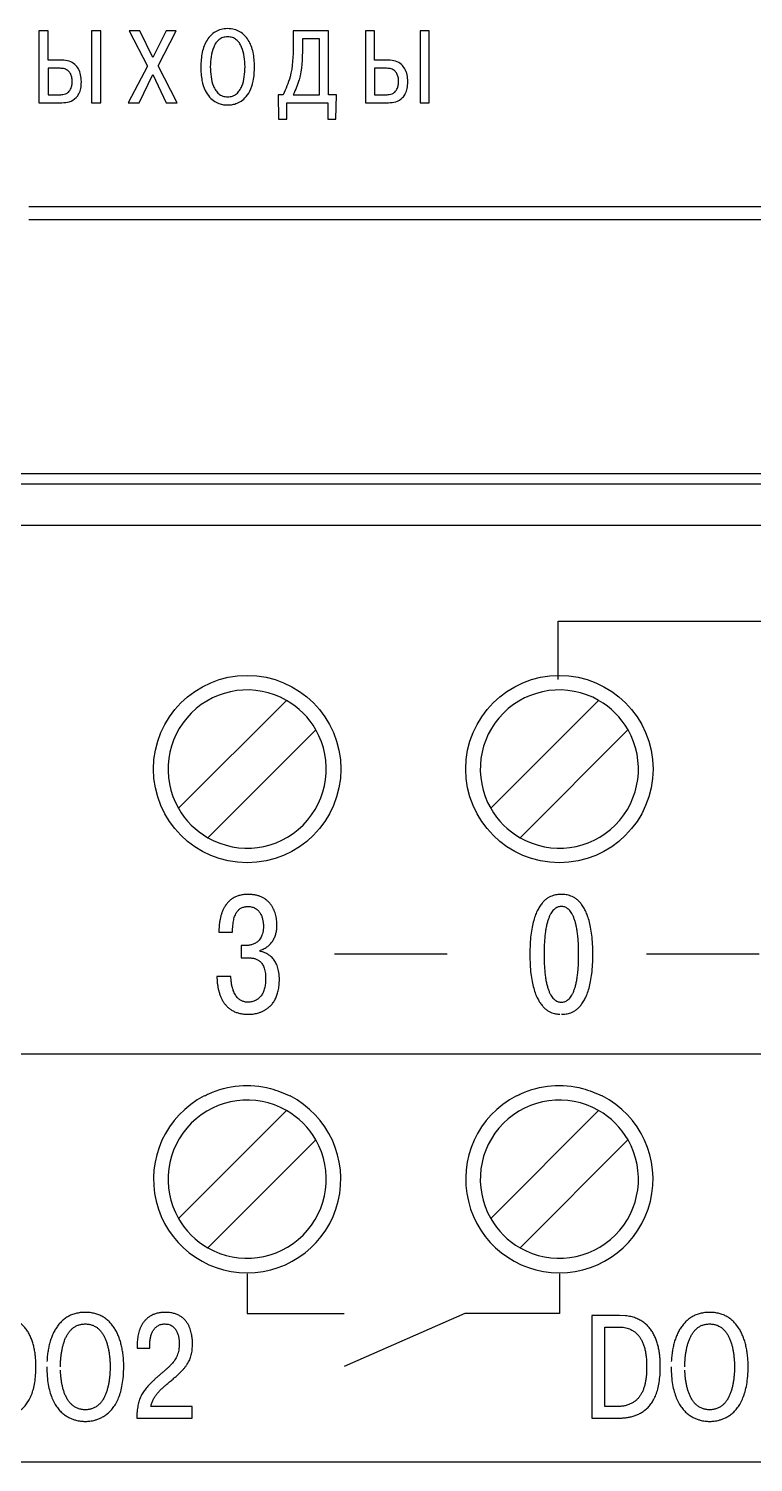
# Model space of a CAD drawing. Header units: millimetres. Extents: x 3520 to 8864, y 403 to 1747.
# Drawn here: x 5633.84 to 5651.25, y 1207 to 1241.43 of the extents above; entities that cross this region are included whole.
import ezdxf

# ---------------------------------------------------------------- set-up
doc = ezdxf.new("R2010")
doc.units = ezdxf.units.MM

msp = doc.modelspace()

# ---------------------------------------------------------------- linework, layer by layer
for p, q in [((5634.31, 1241.38), (5634.09, 1241.38)), ((5634.09, 1241.38), (5634.09, 1239.651)), ((5634.31, 1240.676), (5634.31, 1241.38)), ((5635.354, 1241.38), (5635.354, 1239.651)), ((5635.574, 1241.38), (5635.354, 1241.38)), ((5635.574, 1239.651), (5635.574, 1241.38)), ((5636.517, 1241.38), (5636.257, 1241.38)), ((5636.257, 1241.38), (5636.695, 1240.535)), ((5636.828, 1240.74), (5636.517, 1241.38)), ((5637.144, 1241.38), (5636.828, 1240.74)), ((5636.952, 1240.54), (5637.384, 1241.38)), ((5637.384, 1241.38), (5637.144, 1241.38)), ((5641.048, 1241.38), (5640.201, 1241.38)), ((5640.201, 1241.38), (5640.201, 1241.024)), ((5641.048, 1239.846), (5641.048, 1241.38)), ((5642.152, 1241.38), (5641.932, 1241.38)), ((5641.932, 1241.38), (5641.932, 1239.651)), ((5642.152, 1240.676), (5642.152, 1241.38)), ((5643.246, 1241.38), (5643.246, 1239.651)), ((5643.466, 1241.38), (5643.246, 1241.38)), ((5643.466, 1239.651), (5643.466, 1241.38)), ((5640.828, 1241.185), (5640.421, 1241.185)), ((5640.421, 1241.185), (5640.421, 1240.97)), ((5640.828, 1239.846), (5640.828, 1241.185)), ((5634.643, 1240.676), (5634.31, 1240.676)), ((5642.485, 1240.676), (5642.152, 1240.676)), ((5634.599, 1240.481), (5634.31, 1240.481)), ((5634.31, 1240.481), (5634.31, 1239.846)), ((5636.695, 1240.535), (5636.235, 1239.651)), ((5636.5, 1239.651), (5636.826, 1240.33)), ((5636.826, 1240.33), (5637.149, 1239.651)), ((5637.413, 1239.651), (5636.952, 1240.54)), ((5642.441, 1240.481), (5642.152, 1240.481)), ((5642.152, 1240.481), (5642.152, 1239.846)), ((5634.09, 1239.651), (5634.643, 1239.651)), ((5634.31, 1239.846), (5634.616, 1239.846)), ((5635.354, 1239.651), (5635.574, 1239.651)), ((5636.235, 1239.651), (5636.5, 1239.651)), ((5637.149, 1239.651), (5637.413, 1239.651)), ((5639.833, 1239.846), (5639.848, 1239.261)), ((5639.957, 1239.846), (5639.833, 1239.846)), ((5640.046, 1239.261), (5640.046, 1239.651)), ((5640.046, 1239.651), (5641.026, 1239.651)), ((5640.201, 1239.846), (5640.828, 1239.846)), ((5641.026, 1239.651), (5641.026, 1239.261)), ((5641.238, 1239.846), (5641.048, 1239.846)), ((5641.224, 1239.261), (5641.238, 1239.846)), ((5641.932, 1239.651), (5642.485, 1239.651)), ((5642.152, 1239.846), (5642.458, 1239.846)), ((5643.246, 1239.651), (5643.466, 1239.651)), ((5639.848, 1239.261), (5640.046, 1239.261)), ((5641.026, 1239.261), (5641.224, 1239.261)), ((5669.242, 1237.151), (5633.843, 1237.151)), ((5633.843, 1236.851), (5668.942, 1236.851)), ((5604.242, 1230.751), (5668.942, 1230.751)), ((5568.842, 1230.5), (5671.842, 1230.5)), ((5672.842, 1229.5), (5567.842, 1229.5)), ((5646.562, 1225.8), (5646.563, 1227.2)), ((5646.563, 1227.2), (5661.595, 1227.2)), ((5640.034, 1225.3), (5637.442, 1222.707)), ((5647.534, 1225.3), (5644.942, 1222.707)), ((5638.149, 1222), (5640.741, 1224.593)), ((5645.649, 1222), (5648.241, 1224.593)), ((5638.415, 1219.805), (5638.414, 1219.732)), ((5638.414, 1219.732), (5638.74, 1219.732)), ((5638.946, 1219.41), (5638.946, 1219.115)), ((5639.028, 1219.41), (5638.946, 1219.41)), ((5639.049, 1219.41), (5639.028, 1219.41)), ((5639.408, 1219.27), (5639.408, 1219.301)), ((5639.444, 1219.262), (5639.408, 1219.27)), ((5638.946, 1219.115), (5639.14, 1219.115)), ((5641.187, 1219.215), (5643.896, 1219.215)), ((5648.687, 1219.215), (5651.396, 1219.215)), ((5638.698, 1218.668), (5638.364, 1218.668)), ((5638.706, 1218.569), (5638.698, 1218.668)), ((5672.842, 1216.8), (5585.342, 1216.8)), ((5640.034, 1215.45), (5637.442, 1212.857)), ((5647.534, 1215.45), (5644.942, 1212.857)), ((5638.149, 1212.15), (5640.741, 1214.743)), ((5645.649, 1212.15), (5648.241, 1214.743)), ((5639.092, 1211.53), (5639.092, 1210.572)), ((5646.592, 1211.53), (5646.592, 1210.572)), ((5639.092, 1210.572), (5641.419, 1210.572)), ((5644.319, 1210.572), (5641.419, 1209.303)), ((5646.592, 1210.572), (5644.319, 1210.572)), ((5647.374, 1210.528), (5647.374, 1208.058)), ((5648.04, 1210.528), (5647.374, 1210.528)), ((5648.182, 1210.52), (5648.04, 1210.528)), ((5647.687, 1208.337), (5647.687, 1210.249)), ((5647.687, 1210.249), (5648.03, 1210.249)), ((5636.449, 1209.872), (5636.448, 1209.815)), ((5636.448, 1209.815), (5636.448, 1209.741)), ((5636.448, 1209.741), (5636.755, 1209.741)), ((5636.755, 1209.741), (5636.755, 1209.847)), ((5637.771, 1208.337), (5636.779, 1208.337)), ((5637.771, 1208.058), (5637.771, 1208.337)), ((5647.956, 1208.337), (5647.687, 1208.337)), ((5648.059, 1208.342), (5647.956, 1208.337)), ((5636.443, 1208.144), (5636.441, 1208.058)), ((5636.441, 1208.058), (5637.771, 1208.058)), ((5647.374, 1208.058), (5647.949, 1208.058)), ((5672.842, 1207), (5567.842, 1207))]:
    msp.add_line(p, q)
for centre in [(5639.092, 1223.65), (5646.592, 1223.65)]:
    msp.add_circle(centre, 2.25)
for centre, radius, start, end in [((5639.092, 1223.65), 1.9, 60.2575, 209.7425), ((5646.592, 1223.65), 1.9, 60.2575, 209.7425), ((5639.092, 1223.65), 1.9, 29.7425, 60.2575), ((5646.592, 1223.65), 1.9, 29.7425, 60.2575), ((5639.092, 1223.65), 1.9, 240.2575, 29.7425), ((5646.592, 1223.65), 1.9, 240.2575, 29.7425), ((5639.092, 1223.65), 1.9, 209.7425, 240.2575), ((5646.592, 1223.65), 1.9, 209.7425, 240.2575), ((5639.092, 1213.8), 2.25, 117.266, 62.734), ((5646.592, 1213.8), 2.25, 117.266, 62.734), ((5639.092, 1213.8), 1.9, 60.2575, 209.7425), ((5639.092, 1213.8), 1.9, 29.7425, 60.2575), ((5646.592, 1213.8), 1.9, 60.2575, 209.7425), ((5646.592, 1213.8), 1.9, 29.7425, 60.2575), ((5639.092, 1213.8), 1.9, 240.2575, 29.7425), ((5646.592, 1213.8), 1.9, 240.2575, 29.7425), ((5639.092, 1213.8), 1.9, 209.7425, 240.2575), ((5646.592, 1213.8), 1.9, 209.7425, 240.2575)]:
    msp.add_arc(centre, radius, start, end)
for points, knots in [([(5638.623, 1241.432), (5638.57, 1241.428), (5638.467, 1241.422), (5638.282, 1241.346), (5638.104, 1241.159), (5637.994, 1240.855), (5637.982, 1240.633), (5637.976, 1240.516)], [0, 0, 0, 0, 0.1281, 0.244369, 0.470321, 0.720201, 1, 1, 1, 1]), ([(5639.27, 1240.516), (5639.264, 1240.633), (5639.253, 1240.855), (5639.143, 1241.159), (5638.965, 1241.346), (5638.78, 1241.422), (5638.677, 1241.428), (5638.623, 1241.432)], [0, 0, 0, 0, 0.2797978, 0.5296774, 0.755629, 0.8718979, 1, 1, 1, 1]), ([(5638.623, 1241.237), (5638.584, 1241.234), (5638.509, 1241.227), (5638.411, 1241.17), (5638.338, 1241.089), (5638.226, 1240.881), (5638.215, 1240.679), (5638.206, 1240.516)], [0, 0, 0, 0, 0.126226, 0.241323, 0.35719, 0.479596, 1, 1, 1, 1]), ([(5639.041, 1240.516), (5639.032, 1240.679), (5639.02, 1240.881), (5638.909, 1241.089), (5638.835, 1241.17), (5638.737, 1241.227), (5638.662, 1241.234), (5638.623, 1241.237)], [0, 0, 0, 0, 0.5204165, 0.6428197, 0.7586806, 0.8737686, 1, 1, 1, 1]), ([(5640.201, 1241.024), (5640.195, 1240.769), (5640.184, 1240.359), (5640.019, 1239.987), (5639.957, 1239.846)], [0, 0, 0, 0, 0.623762, 1, 1, 1, 1]), ([(5640.421, 1240.97), (5640.416, 1240.71), (5640.407, 1240.32), (5640.253, 1239.965), (5640.201, 1239.846)], [0, 0, 0, 0, 0.666402, 1, 1, 1, 1]), ([(5635.11, 1240.158), (5635.107, 1240.214), (5635.101, 1240.321), (5635.048, 1240.465), (5634.955, 1240.582), (5634.814, 1240.663), (5634.702, 1240.672), (5634.643, 1240.676)], [0, 0, 0, 0, 0.216085, 0.403986, 0.575598, 0.776763, 1, 1, 1, 1]), ([(5642.952, 1240.158), (5642.949, 1240.214), (5642.944, 1240.321), (5642.89, 1240.465), (5642.797, 1240.582), (5642.657, 1240.663), (5642.544, 1240.672), (5642.485, 1240.676)], [0, 0, 0, 0, 0.216109, 0.404049, 0.575713, 0.77689, 1, 1, 1, 1]), ([(5634.888, 1240.165), (5634.886, 1240.2), (5634.883, 1240.264), (5634.851, 1240.352), (5634.794, 1240.424), (5634.706, 1240.474), (5634.636, 1240.478), (5634.599, 1240.481)], [0, 0, 0, 0, 0.213658, 0.399105, 0.568703, 0.770298, 1, 1, 1, 1]), ([(5637.976, 1240.516), (5637.981, 1240.406), (5637.989, 1240.212), (5638.065, 1239.961), (5638.176, 1239.788), (5638.306, 1239.68), (5638.433, 1239.624), (5638.539, 1239.602), (5638.6, 1239.6), (5638.623, 1239.599)], [0, 0, 0, 0, 0.261443, 0.460454, 0.616122, 0.743643, 0.855352, 0.943671, 1, 1, 1, 1]), ([(5638.206, 1240.516), (5638.214, 1240.356), (5638.225, 1240.158), (5638.331, 1239.949), (5638.405, 1239.864), (5638.505, 1239.805), (5638.583, 1239.798), (5638.623, 1239.795)], [0, 0, 0, 0, 0.507762, 0.632376, 0.750941, 0.869199, 1, 1, 1, 1]), ([(5638.623, 1239.599), (5638.646, 1239.6), (5638.703, 1239.601), (5638.802, 1239.621), (5638.924, 1239.671), (5639.055, 1239.771), (5639.174, 1239.942), (5639.257, 1240.2), (5639.266, 1240.401), (5639.27, 1240.516)], [0, 0, 0, 0, 0.053002, 0.135599, 0.239943, 0.364292, 0.523176, 0.727835, 1, 1, 1, 1]), ([(5638.623, 1239.795), (5638.664, 1239.798), (5638.741, 1239.805), (5638.842, 1239.864), (5638.915, 1239.949), (5639.022, 1240.158), (5639.032, 1240.356), (5639.041, 1240.516)], [0, 0, 0, 0, 0.130779, 0.249024, 0.367585, 0.492202, 1, 1, 1, 1]), ([(5642.73, 1240.165), (5642.728, 1240.2), (5642.725, 1240.264), (5642.693, 1240.352), (5642.636, 1240.424), (5642.549, 1240.474), (5642.478, 1240.478), (5642.441, 1240.481)], [0, 0, 0, 0, 0.2136588, 0.3991075, 0.5687054, 0.7702941, 1, 1, 1, 1]), ([(5634.616, 1239.846), (5634.632, 1239.847), (5634.671, 1239.849), (5634.735, 1239.865), (5634.793, 1239.9), (5634.836, 1239.95), (5634.865, 1240.006), (5634.885, 1240.08), (5634.887, 1240.135), (5634.888, 1240.165)], [0, 0, 0, 0, 0.102376, 0.243697, 0.410747, 0.523844, 0.654084, 0.809687, 1, 1, 1, 1]), ([(5634.643, 1239.651), (5634.703, 1239.656), (5634.827, 1239.664), (5634.973, 1239.75), (5635.058, 1239.871), (5635.103, 1240.003), (5635.107, 1240.102), (5635.11, 1240.158)], [0, 0, 0, 0, 0.228274, 0.473384, 0.618385, 0.788972, 1, 1, 1, 1]), ([(5642.458, 1239.846), (5642.474, 1239.847), (5642.513, 1239.849), (5642.577, 1239.865), (5642.635, 1239.9), (5642.678, 1239.95), (5642.707, 1240.006), (5642.727, 1240.08), (5642.729, 1240.135), (5642.73, 1240.165)], [0, 0, 0, 0, 0.102154, 0.243451, 0.410582, 0.52374, 0.654025, 0.809662, 1, 1, 1, 1]), ([(5642.485, 1239.651), (5642.545, 1239.656), (5642.669, 1239.664), (5642.815, 1239.75), (5642.9, 1239.871), (5642.945, 1240.003), (5642.95, 1240.102), (5642.952, 1240.158)], [0, 0, 0, 0, 0.228276, 0.473383, 0.618386, 0.788971, 1, 1, 1, 1]), ([(5638.061, 1215.8), (5638.097, 1215.818), (5638.358, 1215.947), (5638.894, 1216.082), (5639.58, 1216.035), (5639.967, 1215.867), (5640.122, 1215.8)], [0, 0, 0, 0, 0.057005, 0.409795, 0.762845, 1, 1, 1, 1]), ([(5645.561, 1215.8), (5645.597, 1215.818), (5645.858, 1215.947), (5646.394, 1216.082), (5647.08, 1216.035), (5647.467, 1215.867), (5647.622, 1215.8)], [0, 0, 0, 0, 0.057003, 0.409794, 0.762845, 1, 1, 1, 1])]:
    msp.add_open_spline(points, degree=3, knots=knots)
for points in [[(5639.408, 1219.301), (5639.457, 1219.318), (5639.503, 1219.338), (5639.546, 1219.363), (5639.585, 1219.391), (5639.621, 1219.422), (5639.654, 1219.456), (5639.683, 1219.492), (5639.71, 1219.531), (5639.733, 1219.572), (5639.753, 1219.615), (5639.77, 1219.659), (5639.783, 1219.705), (5639.794, 1219.752), (5639.802, 1219.799), (5639.806, 1219.847), (5639.808, 1219.895), (5639.806, 1219.963), (5639.799, 1220.031), (5639.788, 1220.098), (5639.772, 1220.164), (5639.751, 1220.228), (5639.725, 1220.289), (5639.693, 1220.348), (5639.656, 1220.403), (5639.612, 1220.454), (5639.562, 1220.499), (5639.506, 1220.54), (5639.443, 1220.574), (5639.372, 1220.602), (5639.295, 1220.623), (5639.21, 1220.635), (5639.117, 1220.64), (5639.012, 1220.634), (5638.917, 1220.617), (5638.833, 1220.589), (5638.758, 1220.552), (5638.692, 1220.506), (5638.635, 1220.453), (5638.585, 1220.393), (5638.543, 1220.328), (5638.508, 1220.259), (5638.48, 1220.186), (5638.457, 1220.111), (5638.44, 1220.034), (5638.427, 1219.957), (5638.419, 1219.88), (5638.415, 1219.805)], [(5646.64, 1217.76), (5646.679, 1217.761), (5646.726, 1217.764), (5646.779, 1217.773), (5646.837, 1217.788), (5646.898, 1217.812), (5646.962, 1217.846), (5647.025, 1217.893), (5647.088, 1217.954), (5647.149, 1218.032), (5647.207, 1218.129), (5647.259, 1218.245), (5647.305, 1218.384), (5647.343, 1218.547), (5647.372, 1218.736), (5647.39, 1218.953), (5647.397, 1219.2), (5647.39, 1219.447), (5647.372, 1219.664), (5647.343, 1219.853), (5647.305, 1220.016), (5647.259, 1220.155), (5647.207, 1220.271), (5647.149, 1220.368), (5647.088, 1220.445), (5647.025, 1220.507), (5646.962, 1220.554), (5646.898, 1220.588), (5646.837, 1220.612), (5646.779, 1220.627), (5646.726, 1220.636), (5646.679, 1220.639), (5646.64, 1220.64), (5646.601, 1220.639), (5646.554, 1220.636), (5646.501, 1220.627), (5646.443, 1220.612), (5646.382, 1220.588), (5646.319, 1220.554), (5646.255, 1220.507), (5646.192, 1220.445), (5646.131, 1220.368), (5646.074, 1220.271), (5646.021, 1220.155), (5645.975, 1220.016), (5645.937, 1219.853), (5645.908, 1219.664), (5645.89, 1219.447), (5645.883, 1219.2), (5645.89, 1218.953), (5645.908, 1218.736), (5645.937, 1218.547), (5645.975, 1218.384), (5646.021, 1218.245), (5646.074, 1218.129), (5646.131, 1218.032), (5646.192, 1217.954), (5646.255, 1217.893), (5646.319, 1217.846), (5646.382, 1217.812), (5646.443, 1217.788), (5646.501, 1217.773), (5646.554, 1217.764), (5646.601, 1217.761)], [(5638.74, 1219.732), (5638.743, 1219.816), (5638.748, 1219.892), (5638.757, 1219.962), (5638.768, 1220.025), (5638.782, 1220.081), (5638.8, 1220.132), (5638.819, 1220.176), (5638.842, 1220.215), (5638.867, 1220.248), (5638.895, 1220.276), (5638.925, 1220.3), (5638.957, 1220.318), (5638.992, 1220.332), (5639.029, 1220.341), (5639.068, 1220.347), (5639.109, 1220.349), (5639.161, 1220.346), (5639.209, 1220.337), (5639.252, 1220.323), (5639.29, 1220.304), (5639.325, 1220.281), (5639.355, 1220.254), (5639.382, 1220.223), (5639.405, 1220.19), (5639.424, 1220.154), (5639.441, 1220.117), (5639.454, 1220.078), (5639.464, 1220.038), (5639.472, 1219.998), (5639.478, 1219.958), (5639.481, 1219.918), (5639.482, 1219.879), (5639.478, 1219.797), (5639.466, 1219.726), (5639.448, 1219.663), (5639.425, 1219.61), (5639.397, 1219.564), (5639.365, 1219.526), (5639.33, 1219.495), (5639.292, 1219.47), (5639.254, 1219.45), (5639.216, 1219.436), (5639.178, 1219.425), (5639.141, 1219.418), (5639.107, 1219.413), (5639.076, 1219.411), (5639.049, 1219.41)], [(5646.64, 1218.051), (5646.603, 1218.054), (5646.566, 1218.063), (5646.528, 1218.078), (5646.492, 1218.101), (5646.456, 1218.131), (5646.422, 1218.171), (5646.389, 1218.219), (5646.358, 1218.278), (5646.33, 1218.348), (5646.304, 1218.429), (5646.281, 1218.523), (5646.262, 1218.629), (5646.246, 1218.75), (5646.235, 1218.885), (5646.227, 1219.035), (5646.225, 1219.2), (5646.227, 1219.366), (5646.235, 1219.516), (5646.246, 1219.651), (5646.262, 1219.771), (5646.281, 1219.878), (5646.304, 1219.971), (5646.33, 1220.053), (5646.358, 1220.122), (5646.389, 1220.181), (5646.422, 1220.23), (5646.456, 1220.269), (5646.492, 1220.3), (5646.528, 1220.322), (5646.566, 1220.338), (5646.603, 1220.346), (5646.64, 1220.349), (5646.677, 1220.346), (5646.715, 1220.338), (5646.752, 1220.322), (5646.789, 1220.3), (5646.824, 1220.269), (5646.859, 1220.23), (5646.891, 1220.181), (5646.922, 1220.122), (5646.95, 1220.053), (5646.976, 1219.971), (5646.999, 1219.878), (5647.018, 1219.771), (5647.034, 1219.651), (5647.046, 1219.516), (5647.053, 1219.366), (5647.055, 1219.2), (5647.053, 1219.035), (5647.046, 1218.885), (5647.034, 1218.75), (5647.018, 1218.629), (5646.999, 1218.523), (5646.976, 1218.429), (5646.95, 1218.348), (5646.922, 1218.278), (5646.891, 1218.219), (5646.859, 1218.171), (5646.824, 1218.131), (5646.789, 1218.101), (5646.752, 1218.078), (5646.715, 1218.063), (5646.677, 1218.054), (5646.64, 1218.051)], [(5638.364, 1218.668), (5638.368, 1218.588), (5638.375, 1218.507), (5638.387, 1218.426), (5638.403, 1218.346), (5638.424, 1218.269), (5638.451, 1218.193), (5638.484, 1218.122), (5638.523, 1218.054), (5638.569, 1217.992), (5638.622, 1217.935), (5638.683, 1217.885), (5638.752, 1217.842), (5638.83, 1217.807), (5638.917, 1217.781), (5639.014, 1217.765), (5639.121, 1217.76), (5639.148, 1217.76), (5639.185, 1217.762), (5639.231, 1217.767), (5639.285, 1217.776), (5639.344, 1217.79), (5639.406, 1217.809), (5639.471, 1217.836), (5639.535, 1217.872), (5639.599, 1217.917), (5639.66, 1217.973), (5639.716, 1218.041), (5639.765, 1218.122), (5639.807, 1218.217), (5639.838, 1218.327), (5639.859, 1218.454), (5639.866, 1218.599), (5639.863, 1218.685), (5639.854, 1218.764), (5639.84, 1218.836), (5639.82, 1218.902), (5639.797, 1218.961), (5639.77, 1219.013), (5639.74, 1219.06), (5639.707, 1219.102), (5639.672, 1219.138), (5639.635, 1219.169), (5639.597, 1219.196), (5639.558, 1219.218), (5639.519, 1219.237), (5639.481, 1219.251), (5639.444, 1219.262)], [(5639.14, 1219.115), (5639.168, 1219.114), (5639.197, 1219.112), (5639.229, 1219.108), (5639.261, 1219.102), (5639.294, 1219.092), (5639.327, 1219.079), (5639.359, 1219.061), (5639.39, 1219.039), (5639.42, 1219.012), (5639.448, 1218.978), (5639.472, 1218.939), (5639.494, 1218.892), (5639.511, 1218.838), (5639.525, 1218.776), (5639.533, 1218.706), (5639.536, 1218.626), (5639.534, 1218.561), (5639.529, 1218.499), (5639.521, 1218.44), (5639.509, 1218.386), (5639.494, 1218.335), (5639.475, 1218.287), (5639.453, 1218.244), (5639.428, 1218.205), (5639.399, 1218.17), (5639.367, 1218.139), (5639.331, 1218.113), (5639.292, 1218.091), (5639.25, 1218.074), (5639.204, 1218.062), (5639.154, 1218.054), (5639.101, 1218.051), (5639.078, 1218.052), (5639.052, 1218.055), (5639.024, 1218.06), (5638.994, 1218.069), (5638.962, 1218.081), (5638.931, 1218.098), (5638.899, 1218.121), (5638.868, 1218.149), (5638.837, 1218.184), (5638.808, 1218.226), (5638.782, 1218.276), (5638.758, 1218.335), (5638.737, 1218.403), (5638.719, 1218.481), (5638.706, 1218.569)], [(5632.949, 1208.058), (5633.032, 1208.06), (5633.118, 1208.065), (5633.207, 1208.075), (5633.297, 1208.091), (5633.387, 1208.116), (5633.476, 1208.149), (5633.562, 1208.193), (5633.644, 1208.249), (5633.722, 1208.319), (5633.793, 1208.404), (5633.856, 1208.504), (5633.911, 1208.623), (5633.956, 1208.76), (5633.989, 1208.918), (5634.01, 1209.097), (5634.017, 1209.3), (5634.015, 1209.409), (5634.008, 1209.519), (5633.995, 1209.628), (5633.976, 1209.736), (5633.951, 1209.841), (5633.918, 1209.943), (5633.877, 1210.04), (5633.827, 1210.131), (5633.768, 1210.215), (5633.698, 1210.292), (5633.619, 1210.36), (5633.528, 1210.417), (5633.425, 1210.464), (5633.31, 1210.499), (5633.182, 1210.52)], [(5634.278, 1209.293), (5634.287, 1209.067), (5634.312, 1208.868), (5634.351, 1208.695), (5634.402, 1208.547), (5634.463, 1208.42), (5634.532, 1208.314), (5634.607, 1208.227), (5634.685, 1208.157), (5634.766, 1208.101), (5634.845, 1208.059), (5634.923, 1208.029), (5634.996, 1208.008), (5635.063, 1207.994), (5635.121, 1207.987), (5635.168, 1207.984), (5635.203, 1207.984), (5635.238, 1207.984), (5635.285, 1207.987), (5635.343, 1207.994), (5635.41, 1208.008), (5635.483, 1208.029), (5635.56, 1208.059), (5635.64, 1208.101), (5635.72, 1208.157), (5635.799, 1208.227), (5635.874, 1208.314), (5635.943, 1208.42), (5636.003, 1208.547), (5636.054, 1208.695), (5636.093, 1208.868), (5636.118, 1209.067), (5636.127, 1209.293), (5636.124, 1209.423), (5636.114, 1209.55), (5636.098, 1209.673), (5636.075, 1209.792), (5636.045, 1209.906), (5636.008, 1210.014), (5635.963, 1210.116), (5635.911, 1210.209), (5635.851, 1210.295), (5635.784, 1210.372), (5635.708, 1210.439), (5635.624, 1210.496), (5635.532, 1210.541), (5635.431, 1210.574), (5635.321, 1210.595), (5635.203, 1210.602), (5635.084, 1210.595), (5634.975, 1210.574), (5634.874, 1210.541), (5634.782, 1210.496), (5634.698, 1210.439), (5634.622, 1210.372), (5634.555, 1210.295), (5634.495, 1210.209), (5634.443, 1210.116), (5634.398, 1210.014), (5634.361, 1209.906), (5634.331, 1209.792), (5634.308, 1209.673), (5634.291, 1209.55), (5634.282, 1209.423)], [(5634.606, 1209.293), (5634.608, 1209.376), (5634.612, 1209.461), (5634.62, 1209.548), (5634.632, 1209.636), (5634.648, 1209.723), (5634.668, 1209.808), (5634.693, 1209.891), (5634.723, 1209.97), (5634.76, 1210.043), (5634.802, 1210.111), (5634.85, 1210.171), (5634.906, 1210.223), (5634.968, 1210.265), (5635.038, 1210.297), (5635.116, 1210.316), (5635.203, 1210.323), (5635.289, 1210.316), (5635.367, 1210.297), (5635.437, 1210.265), (5635.5, 1210.223), (5635.555, 1210.171), (5635.604, 1210.111), (5635.646, 1210.043), (5635.682, 1209.97), (5635.713, 1209.891), (5635.738, 1209.808), (5635.758, 1209.723), (5635.774, 1209.636), (5635.785, 1209.548), (5635.793, 1209.461), (5635.798, 1209.376), (5635.799, 1209.293), (5635.798, 1209.217), (5635.794, 1209.136), (5635.787, 1209.053), (5635.777, 1208.967), (5635.762, 1208.881), (5635.743, 1208.795), (5635.72, 1208.712), (5635.69, 1208.631), (5635.655, 1208.556), (5635.613, 1208.486), (5635.565, 1208.423), (5635.509, 1208.369), (5635.445, 1208.325), (5635.373, 1208.291), (5635.293, 1208.27), (5635.203, 1208.263), (5635.113, 1208.27), (5635.032, 1208.291), (5634.96, 1208.325), (5634.897, 1208.369), (5634.841, 1208.423), (5634.792, 1208.486), (5634.751, 1208.556), (5634.715, 1208.631), (5634.686, 1208.712), (5634.662, 1208.795), (5634.643, 1208.881), (5634.629, 1208.967), (5634.618, 1209.053), (5634.611, 1209.136), (5634.608, 1209.217)], [(5636.755, 1209.847), (5636.756, 1209.891), (5636.76, 1209.935), (5636.766, 1209.979), (5636.775, 1210.021), (5636.787, 1210.062), (5636.802, 1210.102), (5636.819, 1210.139), (5636.839, 1210.174), (5636.862, 1210.206), (5636.888, 1210.235), (5636.918, 1210.261), (5636.95, 1210.282), (5636.985, 1210.3), (5637.024, 1210.313), (5637.066, 1210.321), (5637.111, 1210.323), (5637.167, 1210.319), (5637.217, 1210.308), (5637.261, 1210.291), (5637.3, 1210.267), (5637.333, 1210.239), (5637.361, 1210.207), (5637.385, 1210.172), (5637.405, 1210.134), (5637.421, 1210.096), (5637.434, 1210.056), (5637.443, 1210.017), (5637.451, 1209.978), (5637.456, 1209.941), (5637.459, 1209.907), (5637.46, 1209.877), (5637.46, 1209.85), (5637.457, 1209.77), (5637.448, 1209.697), (5637.432, 1209.63), (5637.411, 1209.568), (5637.385, 1209.512), (5637.354, 1209.458), (5637.318, 1209.408), (5637.278, 1209.361), (5637.234, 1209.315), (5637.187, 1209.269), (5637.136, 1209.224), (5637.082, 1209.177), (5637.027, 1209.13), (5636.968, 1209.079), (5636.908, 1209.026), (5636.846, 1208.969), (5636.797, 1208.921), (5636.751, 1208.874), (5636.709, 1208.828), (5636.669, 1208.783), (5636.633, 1208.737), (5636.6, 1208.691), (5636.57, 1208.643), (5636.543, 1208.593), (5636.52, 1208.541), (5636.499, 1208.485), (5636.482, 1208.426), (5636.468, 1208.363), (5636.456, 1208.296), (5636.448, 1208.223), (5636.443, 1208.144)], [(5636.779, 1208.337), (5636.789, 1208.381), (5636.802, 1208.422), (5636.816, 1208.462), (5636.833, 1208.5), (5636.852, 1208.537), (5636.873, 1208.572), (5636.896, 1208.606), (5636.92, 1208.639), (5636.946, 1208.671), (5636.974, 1208.702), (5637.003, 1208.732), (5637.033, 1208.762), (5637.064, 1208.791), (5637.097, 1208.82), (5637.13, 1208.848), (5637.164, 1208.877), (5637.251, 1208.95), (5637.33, 1209.018), (5637.402, 1209.081), (5637.465, 1209.141), (5637.522, 1209.197), (5637.572, 1209.252), (5637.616, 1209.305), (5637.654, 1209.358), (5637.686, 1209.411), (5637.712, 1209.464), (5637.734, 1209.52), (5637.75, 1209.578), (5637.763, 1209.64), (5637.772, 1209.706), (5637.776, 1209.777), (5637.778, 1209.854), (5637.777, 1209.894), (5637.775, 1209.941), (5637.77, 1209.994), (5637.762, 1210.051), (5637.749, 1210.112), (5637.732, 1210.175), (5637.709, 1210.237), (5637.68, 1210.299), (5637.644, 1210.359), (5637.599, 1210.416), (5637.546, 1210.467), (5637.483, 1210.512), (5637.41, 1210.549), (5637.326, 1210.578), (5637.23, 1210.596), (5637.122, 1210.602), (5637.021, 1210.596), (5636.93, 1210.58), (5636.849, 1210.554), (5636.777, 1210.52), (5636.714, 1210.478), (5636.659, 1210.429), (5636.612, 1210.376), (5636.572, 1210.317), (5636.539, 1210.255), (5636.511, 1210.191), (5636.49, 1210.126), (5636.473, 1210.06), (5636.462, 1209.995), (5636.454, 1209.932), (5636.449, 1209.872)], [(5647.949, 1208.058), (5648.032, 1208.06), (5648.118, 1208.065), (5648.207, 1208.075), (5648.297, 1208.091), (5648.387, 1208.116), (5648.476, 1208.149), (5648.562, 1208.193), (5648.644, 1208.249), (5648.722, 1208.319), (5648.793, 1208.404), (5648.856, 1208.504), (5648.911, 1208.623), (5648.956, 1208.76), (5648.989, 1208.918), (5649.01, 1209.097), (5649.017, 1209.3), (5649.015, 1209.409), (5649.008, 1209.519), (5648.995, 1209.628), (5648.976, 1209.736), (5648.951, 1209.841), (5648.918, 1209.943), (5648.877, 1210.04), (5648.827, 1210.131), (5648.768, 1210.215), (5648.698, 1210.292), (5648.619, 1210.36), (5648.528, 1210.417), (5648.425, 1210.464), (5648.31, 1210.499), (5648.182, 1210.52)], [(5649.278, 1209.293), (5649.287, 1209.067), (5649.312, 1208.868), (5649.351, 1208.695), (5649.402, 1208.547), (5649.463, 1208.42), (5649.532, 1208.314), (5649.607, 1208.227), (5649.685, 1208.157), (5649.766, 1208.101), (5649.845, 1208.059), (5649.923, 1208.029), (5649.996, 1208.008), (5650.063, 1207.994), (5650.121, 1207.987), (5650.168, 1207.984), (5650.203, 1207.984), (5650.238, 1207.984), (5650.285, 1207.987), (5650.343, 1207.994), (5650.41, 1208.008), (5650.483, 1208.029), (5650.56, 1208.059), (5650.64, 1208.101), (5650.72, 1208.157), (5650.799, 1208.227), (5650.874, 1208.314), (5650.943, 1208.42), (5651.003, 1208.547), (5651.054, 1208.695), (5651.093, 1208.868), (5651.118, 1209.067), (5651.127, 1209.293), (5651.124, 1209.423), (5651.114, 1209.55), (5651.098, 1209.673), (5651.075, 1209.792), (5651.045, 1209.906), (5651.008, 1210.014), (5650.963, 1210.116), (5650.911, 1210.209), (5650.851, 1210.295), (5650.784, 1210.372), (5650.708, 1210.439), (5650.624, 1210.496), (5650.532, 1210.541), (5650.431, 1210.574), (5650.321, 1210.595), (5650.203, 1210.602), (5650.084, 1210.595), (5649.975, 1210.574), (5649.874, 1210.541), (5649.782, 1210.496), (5649.698, 1210.439), (5649.622, 1210.372), (5649.555, 1210.295), (5649.495, 1210.209), (5649.443, 1210.116), (5649.398, 1210.014), (5649.361, 1209.906), (5649.331, 1209.792), (5649.308, 1209.673), (5649.291, 1209.55), (5649.282, 1209.423)], [(5649.606, 1209.293), (5649.608, 1209.376), (5649.612, 1209.461), (5649.62, 1209.548), (5649.632, 1209.636), (5649.648, 1209.723), (5649.668, 1209.808), (5649.693, 1209.891), (5649.723, 1209.97), (5649.76, 1210.043), (5649.802, 1210.111), (5649.85, 1210.171), (5649.906, 1210.223), (5649.968, 1210.265), (5650.038, 1210.297), (5650.116, 1210.316), (5650.203, 1210.323), (5650.289, 1210.316), (5650.367, 1210.297), (5650.437, 1210.265), (5650.5, 1210.223), (5650.555, 1210.171), (5650.604, 1210.111), (5650.646, 1210.043), (5650.682, 1209.97), (5650.713, 1209.891), (5650.738, 1209.808), (5650.758, 1209.723), (5650.774, 1209.636), (5650.785, 1209.548), (5650.793, 1209.461), (5650.798, 1209.376), (5650.799, 1209.293), (5650.798, 1209.217), (5650.794, 1209.136), (5650.787, 1209.053), (5650.777, 1208.967), (5650.762, 1208.881), (5650.743, 1208.795), (5650.72, 1208.712), (5650.69, 1208.631), (5650.655, 1208.556), (5650.613, 1208.486), (5650.565, 1208.423), (5650.509, 1208.369), (5650.445, 1208.325), (5650.373, 1208.291), (5650.293, 1208.27), (5650.203, 1208.263), (5650.113, 1208.27), (5650.032, 1208.291), (5649.96, 1208.325), (5649.897, 1208.369), (5649.841, 1208.423), (5649.792, 1208.486), (5649.751, 1208.556), (5649.715, 1208.631), (5649.686, 1208.712), (5649.662, 1208.795), (5649.643, 1208.881), (5649.629, 1208.967), (5649.618, 1209.053), (5649.611, 1209.136), (5649.608, 1209.217)], [(5648.03, 1210.249), (5648.094, 1210.247), (5648.156, 1210.239), (5648.218, 1210.225), (5648.277, 1210.205), (5648.334, 1210.178), (5648.389, 1210.143), (5648.44, 1210.101), (5648.488, 1210.05), (5648.532, 1209.991), (5648.571, 1209.923), (5648.606, 1209.845), (5648.635, 1209.757), (5648.658, 1209.658), (5648.675, 1209.548), (5648.686, 1209.427), (5648.689, 1209.293), (5648.688, 1209.193), (5648.682, 1209.096), (5648.671, 1209.003), (5648.656, 1208.915), (5648.636, 1208.831), (5648.61, 1208.752), (5648.578, 1208.679), (5648.539, 1208.611), (5648.494, 1208.551), (5648.442, 1208.496), (5648.382, 1208.449), (5648.314, 1208.41), (5648.238, 1208.379), (5648.153, 1208.356), (5648.059, 1208.342)]]:
    msp.add_spline(points, degree=3)

doc.saveas('drawing.dxf')
